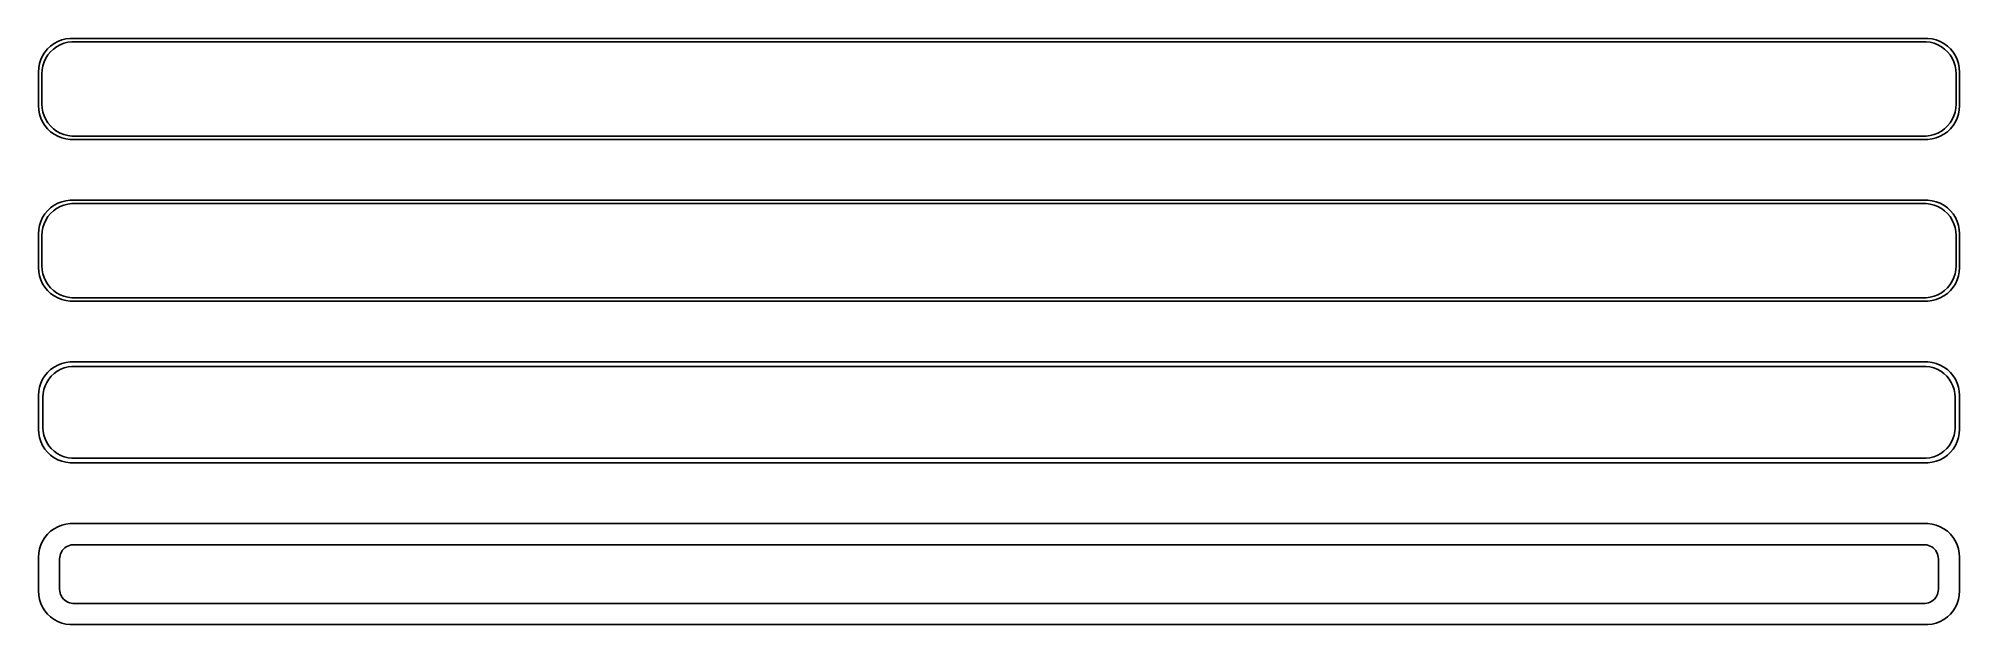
# Model space of a CAD drawing. Header units: metres. Extents: x -142 to 142, y 89 to 175.
import ezdxf

# ---------------------------------------------------------------- set-up
doc = ezdxf.new("R2010")
doc.units = ezdxf.units.M

msp = doc.modelspace()

# ---------------------------------------------------------------- linework, layer by layer
for p, q in [((-141.145, 173.923), (-141.545, 173.439)), ((-140.687, 174.353), (-141.145, 173.923)), ((-140.713, 173.502), (-140.278, 173.91)), ((-140.179, 174.722), (-140.687, 174.353)), ((-140.278, 173.91), (-139.795, 174.261)), ((-139.629, 175.024), (-140.179, 174.722)), ((-139.795, 174.261), (-139.272, 174.548)), ((-139.045, 175.255), (-139.629, 175.024)), ((-139.272, 174.548), (-138.718, 174.768)), ((-138.437, 175.411), (-139.045, 175.255)), ((-138.718, 174.768), (-138.14, 174.916)), ((-137.814, 175.49), (-138.437, 175.411)), ((-138.14, 174.916), (-137.548, 174.991)), ((137.814, 175.49), (-137.814, 175.49)), ((-137.548, 174.991), (137.548, 174.991)), ((137.548, 174.991), (138.14, 174.916)), ((138.437, 175.411), (137.814, 175.49)), ((138.14, 174.916), (138.718, 174.768)), ((139.045, 175.255), (138.437, 175.411)), ((138.718, 174.768), (139.272, 174.548)), ((139.629, 175.024), (139.045, 175.255)), ((139.272, 174.548), (139.795, 174.261)), ((140.179, 174.722), (139.629, 175.024)), ((139.795, 174.261), (140.278, 173.91)), ((140.687, 174.353), (140.179, 174.722)), ((140.278, 173.91), (140.713, 173.502)), ((141.145, 173.923), (140.687, 174.353)), ((141.545, 173.439), (141.145, 173.923)), ((-142.461, 171.127), (-142.5, 170.5)), ((-142.343, 171.743), (-142.461, 171.127)), ((-142.149, 172.341), (-142.343, 171.743)), ((-141.882, 172.909), (-142.149, 172.341)), ((-141.963, 170.845), (-141.851, 171.431)), ((-141.545, 173.439), (-141.882, 172.909)), ((-141.851, 171.431), (-141.666, 171.999)), ((-141.666, 171.999), (-141.412, 172.538)), ((-141.412, 172.538), (-141.093, 173.042)), ((-141.093, 173.042), (-140.713, 173.502)), ((140.713, 173.502), (141.093, 173.042)), ((141.093, 173.042), (141.412, 172.538)), ((141.412, 172.538), (141.666, 171.999)), ((141.882, 172.909), (141.545, 173.439)), ((141.666, 171.999), (141.851, 171.431)), ((141.851, 171.431), (141.963, 170.845)), ((142.149, 172.341), (141.882, 172.909)), ((142.343, 171.743), (142.149, 172.341)), ((142.461, 171.127), (142.343, 171.743)), ((142.5, 170.5), (142.461, 171.127)), ((-142.5, 170.5), (-142.5, 165.5)), ((-142, 170.25), (-141.963, 170.845)), ((-142, 165.75), (-142, 170.25)), ((141.963, 170.845), (142, 170.25)), ((142, 170.25), (142, 165.75)), ((142.5, 165.5), (142.5, 170.5)), ((-142.5, 165.5), (-142.461, 164.873)), ((-141.963, 165.155), (-142, 165.75)), ((142, 165.75), (141.963, 165.155)), ((142.461, 164.873), (142.5, 165.5)), ((-142.461, 164.873), (-142.343, 164.257)), ((-142.343, 164.257), (-142.149, 163.659)), ((-142.149, 163.659), (-141.882, 163.091)), ((-141.851, 164.569), (-141.963, 165.155)), ((-141.882, 163.091), (-141.545, 162.561)), ((-141.666, 164.001), (-141.851, 164.569)), ((-141.412, 163.462), (-141.666, 164.001)), ((-141.545, 162.561), (-141.145, 162.077)), ((-141.093, 162.958), (-141.412, 163.462)), ((-140.713, 162.498), (-141.093, 162.958)), ((-140.278, 162.09), (-140.713, 162.498)), ((140.713, 162.498), (140.278, 162.09)), ((141.093, 162.958), (140.713, 162.498)), ((141.412, 163.462), (141.093, 162.958)), ((141.145, 162.077), (141.545, 162.561)), ((141.666, 164.001), (141.412, 163.462)), ((141.545, 162.561), (141.882, 163.091)), ((141.851, 164.569), (141.666, 164.001)), ((141.963, 165.155), (141.851, 164.569)), ((141.882, 163.091), (142.149, 163.659)), ((142.149, 163.659), (142.343, 164.257)), ((142.343, 164.257), (142.461, 164.873)), ((-141.145, 162.077), (-140.687, 161.647)), ((-140.687, 161.647), (-140.179, 161.278)), ((-139.795, 161.739), (-140.278, 162.09)), ((-140.179, 161.278), (-139.629, 160.976)), ((-139.272, 161.452), (-139.795, 161.739)), ((-139.629, 160.976), (-139.045, 160.745)), ((-138.718, 161.232), (-139.272, 161.452)), ((-139.045, 160.745), (-138.437, 160.589)), ((-138.14, 161.084), (-138.718, 161.232)), ((-138.437, 160.589), (-137.814, 160.51)), ((-137.548, 161.009), (-138.14, 161.084)), ((-137.814, 160.51), (137.814, 160.51)), ((137.548, 161.009), (-137.548, 161.009)), ((138.14, 161.084), (137.548, 161.009)), ((137.814, 160.51), (138.437, 160.589)), ((138.718, 161.232), (138.14, 161.084)), ((138.437, 160.589), (139.045, 160.745)), ((139.272, 161.452), (138.718, 161.232)), ((139.045, 160.745), (139.629, 160.976)), ((139.795, 161.739), (139.272, 161.452)), ((139.629, 160.976), (140.179, 161.278)), ((140.278, 162.09), (139.795, 161.739)), ((140.179, 161.278), (140.687, 161.647)), ((140.687, 161.647), (141.145, 162.077)), ((-139.045, 151.255), (-139.629, 151.024)), ((-138.437, 151.411), (-139.045, 151.255)), ((-137.814, 151.49), (-138.437, 151.411)), ((137.814, 151.49), (-137.814, 151.49)), ((138.437, 151.411), (137.814, 151.49)), ((139.045, 151.255), (138.437, 151.411)), ((139.629, 151.024), (139.045, 151.255)), ((-142.149, 148.341), (-142.343, 147.743)), ((-141.882, 148.909), (-142.149, 148.341)), ((-141.545, 149.439), (-141.882, 148.909)), ((-141.666, 147.999), (-141.412, 148.538)), ((-141.145, 149.923), (-141.545, 149.439)), ((-141.412, 148.538), (-141.093, 149.042)), ((-140.687, 150.353), (-141.145, 149.923)), ((-141.093, 149.042), (-140.713, 149.502)), ((-140.713, 149.502), (-140.278, 149.91)), ((-140.179, 150.722), (-140.687, 150.353)), ((-140.278, 149.91), (-139.795, 150.261)), ((-139.629, 151.024), (-140.179, 150.722)), ((-139.795, 150.261), (-139.272, 150.548)), ((-139.272, 150.548), (-138.718, 150.768)), ((-138.718, 150.768), (-138.14, 150.916)), ((-138.14, 150.916), (-137.548, 150.991)), ((-137.548, 150.991), (137.548, 150.991)), ((137.548, 150.991), (138.14, 150.916)), ((138.14, 150.916), (138.718, 150.768)), ((138.718, 150.768), (139.272, 150.548)), ((139.272, 150.548), (139.795, 150.261)), ((140.179, 150.722), (139.629, 151.024)), ((139.795, 150.261), (140.278, 149.91)), ((140.687, 150.353), (140.179, 150.722)), ((140.278, 149.91), (140.713, 149.502)), ((141.145, 149.923), (140.687, 150.353)), ((140.713, 149.502), (141.093, 149.042)), ((141.093, 149.042), (141.412, 148.538)), ((141.545, 149.439), (141.145, 149.923)), ((141.412, 148.538), (141.666, 147.999)), ((141.882, 148.909), (141.545, 149.439)), ((142.149, 148.341), (141.882, 148.909)), ((142.343, 147.743), (142.149, 148.341)), ((-142.461, 147.127), (-142.5, 146.5)), ((-142.5, 146.5), (-142.5, 141.5)), ((-142.343, 147.743), (-142.461, 147.127)), ((-142, 146.25), (-141.963, 146.845)), ((-142, 141.75), (-142, 146.25)), ((-141.963, 146.845), (-141.851, 147.431)), ((-141.851, 147.431), (-141.666, 147.999)), ((141.666, 147.999), (141.851, 147.431)), ((141.851, 147.431), (141.963, 146.845)), ((141.963, 146.845), (142, 146.25)), ((142, 146.25), (142, 141.75)), ((142.461, 147.127), (142.343, 147.743)), ((142.5, 146.5), (142.461, 147.127)), ((142.5, 141.5), (142.5, 146.5)), ((-142.5, 141.5), (-142.461, 140.873)), ((-142.461, 140.873), (-142.343, 140.257)), ((-142.343, 140.257), (-142.149, 139.659)), ((-142.149, 139.659), (-141.882, 139.091)), ((-141.963, 141.155), (-142, 141.75)), ((-141.851, 140.569), (-141.963, 141.155)), ((-141.666, 140.001), (-141.851, 140.569)), ((-141.412, 139.462), (-141.666, 140.001)), ((141.666, 140.001), (141.412, 139.462)), ((141.851, 140.569), (141.666, 140.001)), ((141.963, 141.155), (141.851, 140.569)), ((141.882, 139.091), (142.149, 139.659)), ((142, 141.75), (141.963, 141.155)), ((142.149, 139.659), (142.343, 140.257)), ((142.343, 140.257), (142.461, 140.873)), ((142.461, 140.873), (142.5, 141.5)), ((-141.882, 139.091), (-141.545, 138.561)), ((-141.545, 138.561), (-141.145, 138.077)), ((-141.093, 138.958), (-141.412, 139.462)), ((-141.145, 138.077), (-140.687, 137.647)), ((-140.713, 138.498), (-141.093, 138.958)), ((-140.278, 138.09), (-140.713, 138.498)), ((-140.687, 137.647), (-140.179, 137.278)), ((-139.795, 137.739), (-140.278, 138.09)), ((-140.179, 137.278), (-139.629, 136.976)), ((-139.272, 137.452), (-139.795, 137.739)), ((-139.629, 136.976), (-139.045, 136.745)), ((-138.718, 137.232), (-139.272, 137.452)), ((-138.14, 137.084), (-138.718, 137.232)), ((-137.548, 137.009), (-138.14, 137.084)), ((137.548, 137.009), (-137.548, 137.009)), ((138.14, 137.084), (137.548, 137.009)), ((138.718, 137.232), (138.14, 137.084)), ((139.272, 137.452), (138.718, 137.232)), ((139.045, 136.745), (139.629, 136.976)), ((139.795, 137.739), (139.272, 137.452)), ((139.629, 136.976), (140.179, 137.278)), ((140.278, 138.09), (139.795, 137.739)), ((140.179, 137.278), (140.687, 137.647)), ((140.713, 138.498), (140.278, 138.09)), ((140.687, 137.647), (141.145, 138.077)), ((141.093, 138.958), (140.713, 138.498)), ((141.412, 139.462), (141.093, 138.958)), ((141.145, 138.077), (141.545, 138.561)), ((141.545, 138.561), (141.882, 139.091)), ((-139.045, 136.745), (-138.437, 136.589)), ((-138.437, 136.589), (-137.814, 136.51)), ((-137.814, 136.51), (137.814, 136.51)), ((137.814, 136.51), (138.437, 136.589)), ((138.437, 136.589), (139.045, 136.745)), ((-141.545, 125.439), (-141.882, 124.909)), ((-141.145, 125.923), (-141.545, 125.439)), ((-140.687, 126.353), (-141.145, 125.923)), ((-140.179, 126.722), (-140.687, 126.353)), ((-140.588, 125.384), (-140.168, 125.778)), ((-139.629, 127.024), (-140.179, 126.722)), ((-140.168, 125.778), (-139.703, 126.116)), ((-139.703, 126.116), (-139.199, 126.393)), ((-139.045, 127.255), (-139.629, 127.024)), ((-139.199, 126.393), (-138.665, 126.604)), ((-138.437, 127.411), (-139.045, 127.255)), ((-138.665, 126.604), (-138.108, 126.747)), ((-137.814, 127.49), (-138.437, 127.411)), ((-138.108, 126.747), (-137.537, 126.819)), ((137.814, 127.49), (-137.814, 127.49)), ((-137.537, 126.819), (137.537, 126.819)), ((137.537, 126.819), (138.108, 126.747)), ((138.437, 127.411), (137.814, 127.49)), ((138.108, 126.747), (138.665, 126.604)), ((139.045, 127.255), (138.437, 127.411)), ((138.665, 126.604), (139.199, 126.393)), ((139.629, 127.024), (139.045, 127.255)), ((139.199, 126.393), (139.703, 126.116)), ((140.179, 126.722), (139.629, 127.024)), ((139.703, 126.116), (140.168, 125.778)), ((140.168, 125.778), (140.588, 125.384)), ((140.687, 126.353), (140.179, 126.722)), ((141.145, 125.923), (140.687, 126.353)), ((141.545, 125.439), (141.145, 125.923)), ((141.882, 124.909), (141.545, 125.439)), ((-142.461, 123.127), (-142.5, 122.5)), ((-142.343, 123.743), (-142.461, 123.127)), ((-142.149, 124.341), (-142.343, 123.743)), ((-141.882, 124.909), (-142.149, 124.341)), ((-141.828, 122.25), (-141.792, 122.824)), ((-141.792, 122.824), (-141.685, 123.389)), ((-141.685, 123.389), (-141.507, 123.935)), ((-141.507, 123.935), (-141.262, 124.456)), ((-141.262, 124.456), (-140.954, 124.941)), ((-140.954, 124.941), (-140.588, 125.384)), ((140.588, 125.384), (140.954, 124.941)), ((140.954, 124.941), (141.262, 124.456)), ((141.262, 124.456), (141.507, 123.935)), ((141.507, 123.935), (141.685, 123.389)), ((141.685, 123.389), (141.792, 122.824)), ((141.792, 122.824), (141.828, 122.25)), ((142.149, 124.341), (141.882, 124.909)), ((142.343, 123.743), (142.149, 124.341)), ((142.461, 123.127), (142.343, 123.743)), ((142.5, 122.5), (142.461, 123.127)), ((-142.5, 122.5), (-142.5, 117.5)), ((-141.828, 117.75), (-141.828, 122.25)), ((141.828, 122.25), (141.828, 117.75)), ((142.5, 117.5), (142.5, 122.5)), ((-142.5, 117.5), (-142.461, 116.873)), ((-142.461, 116.873), (-142.343, 116.257)), ((-141.792, 117.176), (-141.828, 117.75)), ((-141.685, 116.611), (-141.792, 117.176)), ((141.792, 117.176), (141.685, 116.611)), ((141.828, 117.75), (141.792, 117.176)), ((142.343, 116.257), (142.461, 116.873)), ((142.461, 116.873), (142.5, 117.5)), ((-142.343, 116.257), (-142.149, 115.659)), ((-142.149, 115.659), (-141.882, 115.091)), ((-141.882, 115.091), (-141.545, 114.561)), ((-141.507, 116.065), (-141.685, 116.611)), ((-141.545, 114.561), (-141.145, 114.077)), ((-141.262, 115.544), (-141.507, 116.065)), ((-140.954, 115.059), (-141.262, 115.544)), ((-141.145, 114.077), (-140.687, 113.647)), ((-140.588, 114.616), (-140.954, 115.059)), ((-140.168, 114.222), (-140.588, 114.616)), ((-139.703, 113.884), (-140.168, 114.222)), ((140.168, 114.222), (139.703, 113.884)), ((140.588, 114.616), (140.168, 114.222)), ((140.954, 115.059), (140.588, 114.616)), ((140.687, 113.647), (141.145, 114.077)), ((141.262, 115.544), (140.954, 115.059)), ((141.145, 114.077), (141.545, 114.561)), ((141.507, 116.065), (141.262, 115.544)), ((141.685, 116.611), (141.507, 116.065)), ((141.545, 114.561), (141.882, 115.091)), ((141.882, 115.091), (142.149, 115.659)), ((142.149, 115.659), (142.343, 116.257)), ((-140.687, 113.647), (-140.179, 113.278)), ((-140.179, 113.278), (-139.629, 112.976)), ((-139.199, 113.607), (-139.703, 113.884)), ((-139.629, 112.976), (-139.045, 112.745)), ((-138.665, 113.396), (-139.199, 113.607)), ((-139.045, 112.745), (-138.437, 112.589)), ((-138.108, 113.253), (-138.665, 113.396)), ((-138.437, 112.589), (-137.814, 112.51)), ((-137.537, 113.181), (-138.108, 113.253)), ((-137.814, 112.51), (137.814, 112.51)), ((137.537, 113.181), (-137.537, 113.181)), ((138.108, 113.253), (137.537, 113.181)), ((137.814, 112.51), (138.437, 112.589)), ((138.665, 113.396), (138.108, 113.253)), ((138.437, 112.589), (139.045, 112.745)), ((139.199, 113.607), (138.665, 113.396)), ((139.045, 112.745), (139.629, 112.976)), ((139.703, 113.884), (139.199, 113.607)), ((139.629, 112.976), (140.179, 113.278)), ((140.179, 113.278), (140.687, 113.647)), ((-140.179, 102.722), (-140.687, 102.353)), ((-139.629, 103.024), (-140.179, 102.722)), ((-139.045, 103.255), (-139.629, 103.024)), ((-138.437, 103.411), (-139.045, 103.255)), ((-137.814, 103.49), (-138.437, 103.411)), ((137.814, 103.49), (-137.814, 103.49)), ((138.437, 103.411), (137.814, 103.49)), ((139.045, 103.255), (138.437, 103.411)), ((139.629, 103.024), (139.045, 103.255)), ((140.179, 102.722), (139.629, 103.024)), ((140.687, 102.353), (140.179, 102.722)), ((-142.149, 100.341), (-142.343, 99.7434)), ((-141.882, 100.909), (-142.149, 100.341)), ((-141.545, 101.439), (-141.882, 100.909)), ((-141.145, 101.923), (-141.545, 101.439)), ((-140.687, 102.353), (-141.145, 101.923)), ((-138.788, 99.6941), (-138.595, 99.8755)), ((-138.595, 99.8755), (-138.38, 100.031)), ((-138.38, 100.031), (-138.148, 100.159)), ((-138.148, 100.159), (-137.902, 100.256)), ((-137.902, 100.256), (-137.645, 100.322)), ((-137.645, 100.322), (-137.382, 100.355)), ((-137.382, 100.355), (137.382, 100.355)), ((137.382, 100.355), (137.645, 100.322)), ((137.645, 100.322), (137.902, 100.256)), ((137.902, 100.256), (138.148, 100.159)), ((138.148, 100.159), (138.38, 100.031)), ((138.38, 100.031), (138.595, 99.8755)), ((138.595, 99.8755), (138.788, 99.6941)), ((141.145, 101.923), (140.687, 102.353)), ((141.545, 101.439), (141.145, 101.923)), ((141.882, 100.909), (141.545, 101.439)), ((142.149, 100.341), (141.882, 100.909)), ((142.343, 99.7434), (142.149, 100.341)), ((-142.461, 99.1267), (-142.5, 98.5)), ((-142.5, 98.5), (-142.5, 93.5)), ((-142.343, 99.7434), (-142.461, 99.1267)), ((-139.36, 98.25), (-139.343, 98.5144)), ((-139.36, 93.75), (-139.36, 98.25)), ((-139.343, 98.5144), (-139.293, 98.7746)), ((-139.293, 98.7746), (-139.211, 99.0266)), ((-139.211, 99.0266), (-139.099, 99.2663)), ((-139.099, 99.2663), (-138.957, 99.49)), ((-138.957, 99.49), (-138.788, 99.6941)), ((138.788, 99.6941), (138.957, 99.49)), ((138.957, 99.49), (139.099, 99.2663)), ((139.099, 99.2663), (139.211, 99.0266)), ((139.211, 99.0266), (139.293, 98.7746)), ((139.293, 98.7746), (139.343, 98.5144)), ((139.343, 98.5144), (139.36, 98.25)), ((139.36, 98.25), (139.36, 93.75)), ((142.461, 99.1267), (142.343, 99.7434)), ((142.5, 98.5), (142.461, 99.1267)), ((142.5, 93.5), (142.5, 98.5)), ((-142.5, 93.5), (-142.461, 92.8733)), ((-142.461, 92.8733), (-142.343, 92.2566)), ((-142.343, 92.2566), (-142.149, 91.6594)), ((-142.149, 91.6594), (-141.882, 91.0912)), ((-139.343, 93.4856), (-139.36, 93.75)), ((-139.293, 93.2254), (-139.343, 93.4856)), ((-139.211, 92.9734), (-139.293, 93.2254)), ((-139.099, 92.7337), (-139.211, 92.9734)), ((-138.957, 92.51), (-139.099, 92.7337)), ((-138.788, 92.3059), (-138.957, 92.51)), ((-138.595, 92.1245), (-138.788, 92.3059)), ((-138.38, 91.9688), (-138.595, 92.1245)), ((-138.148, 91.8412), (-138.38, 91.9688)), ((-137.902, 91.7436), (-138.148, 91.8412)), ((-137.645, 91.6777), (-137.902, 91.7436)), ((-137.382, 91.6445), (-137.645, 91.6777)), ((137.382, 91.6445), (-137.382, 91.6445)), ((137.645, 91.6777), (137.382, 91.6445)), ((137.902, 91.7436), (137.645, 91.6777)), ((138.148, 91.8412), (137.902, 91.7436)), ((138.38, 91.9688), (138.148, 91.8412)), ((138.595, 92.1245), (138.38, 91.9688)), ((138.788, 92.3059), (138.595, 92.1245)), ((138.957, 92.51), (138.788, 92.3059)), ((139.099, 92.7337), (138.957, 92.51)), ((139.211, 92.9734), (139.099, 92.7337)), ((139.293, 93.2254), (139.211, 92.9734)), ((139.343, 93.4856), (139.293, 93.2254)), ((139.36, 93.75), (139.343, 93.4856)), ((141.882, 91.0912), (142.149, 91.6594)), ((142.149, 91.6594), (142.343, 92.2566)), ((142.343, 92.2566), (142.461, 92.8733)), ((142.461, 92.8733), (142.5, 93.5)), ((-141.882, 91.0912), (-141.545, 90.5611)), ((-141.545, 90.5611), (-141.145, 90.0773)), ((-141.145, 90.0773), (-140.687, 89.6474)), ((-140.687, 89.6474), (-140.179, 89.2784)), ((-140.179, 89.2784), (-139.629, 88.9759)), ((-139.629, 88.9759), (-139.045, 88.7447)), ((-139.045, 88.7447), (-138.437, 88.5886)), ((-138.437, 88.5886), (-137.814, 88.5099)), ((-137.814, 88.5099), (137.814, 88.5099)), ((137.814, 88.5099), (138.437, 88.5886)), ((138.437, 88.5886), (139.045, 88.7447)), ((139.045, 88.7447), (139.629, 88.9759)), ((139.629, 88.9759), (140.179, 89.2784)), ((140.179, 89.2784), (140.687, 89.6474)), ((140.687, 89.6474), (141.145, 90.0773)), ((141.145, 90.0773), (141.545, 90.5611)), ((141.545, 90.5611), (141.882, 91.0912))]:
    msp.add_line(p, q)

doc.saveas('drawing.dxf')
